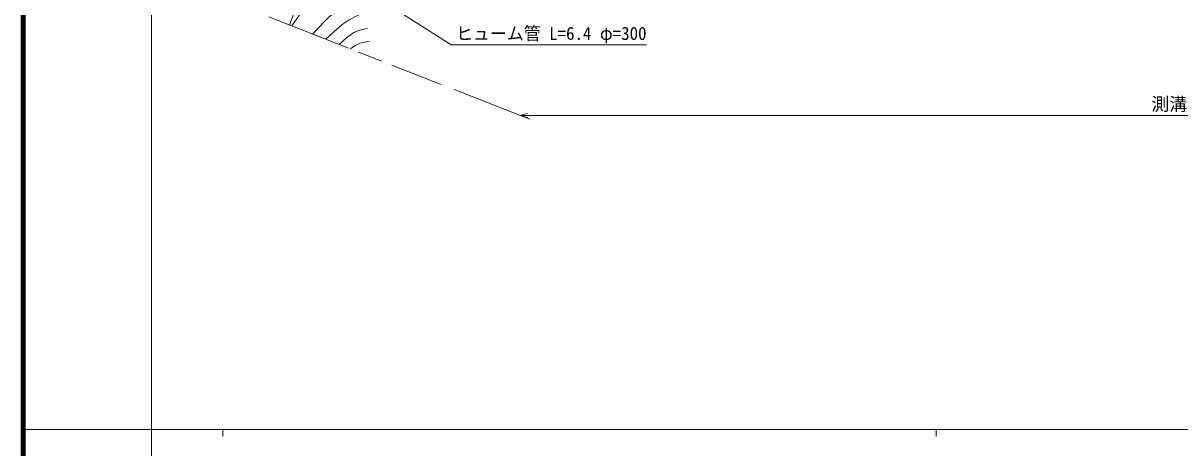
# Model space of a CAD drawing. Units: millimetres, scale not verified. Extents: x 40000 to 680000, y 20000 to 380000.
# Drawn here: x 40000 to 202150, y 202409 to 261931 of the extents above; entities that cross this region are included whole.
import ezdxf
from ezdxf.enums import TextEntityAlignment as Align

# ---------------------------------------------------------------- set-up
doc = ezdxf.new("R2010")
doc.units = ezdxf.units.MM
doc.header["$LTSCALE"] = 1000
doc.linetypes.add('CHAIN', pattern=[18.5, 12, -1.5, 3.5, -1.5])
for name, color, linetype, lineweight in [('M-BGD', 7, 'Continuous', 13), ('M-BMK', 2, 'CHAIN', 13), ('M-STR-HTXT', 7, 'Continuous', 13), ('M-TTL', 2, 'Continuous', 140), ('M-TTL-BAND', 7, 'Continuous', 13)]:
    doc.layers.add(name, color=color, linetype=linetype, lineweight=lineweight)
doc.styles.add('ＭＳ ゴシック', font='')
doc.styles.get('ＭＳ ゴシック').set_extended_font_data('MS Gothic')

msp = doc.modelspace()

# ---------------------------------------------------------------- linework, layer by layer
at = {"layer": 'M-BGD'}
msp.add_line((78449, 264601), (77326, 261677), dxfattribs=at)
for points in [[(77673, 261542), (79466, 264192), (81331, 266768), (83099, 269180), (84969, 271526), (85955, 272508), (87048, 273436), (87706, 273895), (88431, 274255), (89204, 274467), (89960, 274549), (90761, 274520), (91581, 274368), (92785, 273981), (94078, 273426), (94559, 273047), (95095, 272446), (95174, 272348)], [(80585, 260401), (82228, 262150), (83815, 263698), (84734, 264471), (85698, 265141), (86583, 265620), (87518, 265984), (88317, 266178), (89308, 266293), (90715, 266336)], [(82451, 259671), (83607, 260777), (84880, 261833), (85724, 262401), (86785, 262965), (87682, 263318), (88604, 263549), (90117, 263668)], [(84282, 258954), (85329, 259883), (86351, 260629), (86920, 260876), (87695, 261084), (88286, 261199)], [(85900, 258320), (86558, 258784), (87258, 259118), (88565, 259408)]]:
    msp.add_lwpolyline(points, dxfattribs=at)
at = {"layer": 'M-BMK'}
msp.add_line((74449, 262804), (98604, 253346), dxfattribs=at)
at = {"layer": 'M-STR-HTXT'}
for p, q in [((79400, 272049), (100014, 258881)), ((100014, 258881), (127364, 258881)), ((100422, 252634), (111034, 248478)), ((109695, 249003), (110695, 249283)), ((110695, 248723), (109695, 249003)), ((109695, 249003), (331999, 249003))]:
    msp.add_line(p, q, dxfattribs=at)
at = {"layer": 'M-TTL'}
msp.add_line((40000, 380000), (40000, 20000), dxfattribs=at)
at = {"layer": 'M-TTL-BAND'}
for p, q in [((58000, 370000), (58000, 20000)), ((40000, 205000), (579000, 205000)), ((68000, 205000), (68000, 204000)), ((168000, 205000), (168000, 204000))]:
    msp.add_line(p, q, dxfattribs=at)

# ---------------------------------------------------------------- texts
at = {"layer": 'M-STR-HTXT', "style": 'ＭＳ ゴシック', "width": 0.95}
msp.add_text('ヒューム管 L=6.4 φ=300', height=1833, dxfattribs=at).set_placement((100680, 259030), align=Align.BOTTOM_LEFT)
at = {"layer": 'M-STR-HTXT', "style": 'ＭＳ ゴシック'}
msp.add_text('測溝 L=282.5', height=1833, dxfattribs=at).set_placement((198157, 249125), align=Align.BOTTOM_LEFT)

doc.saveas('drawing.dxf')
